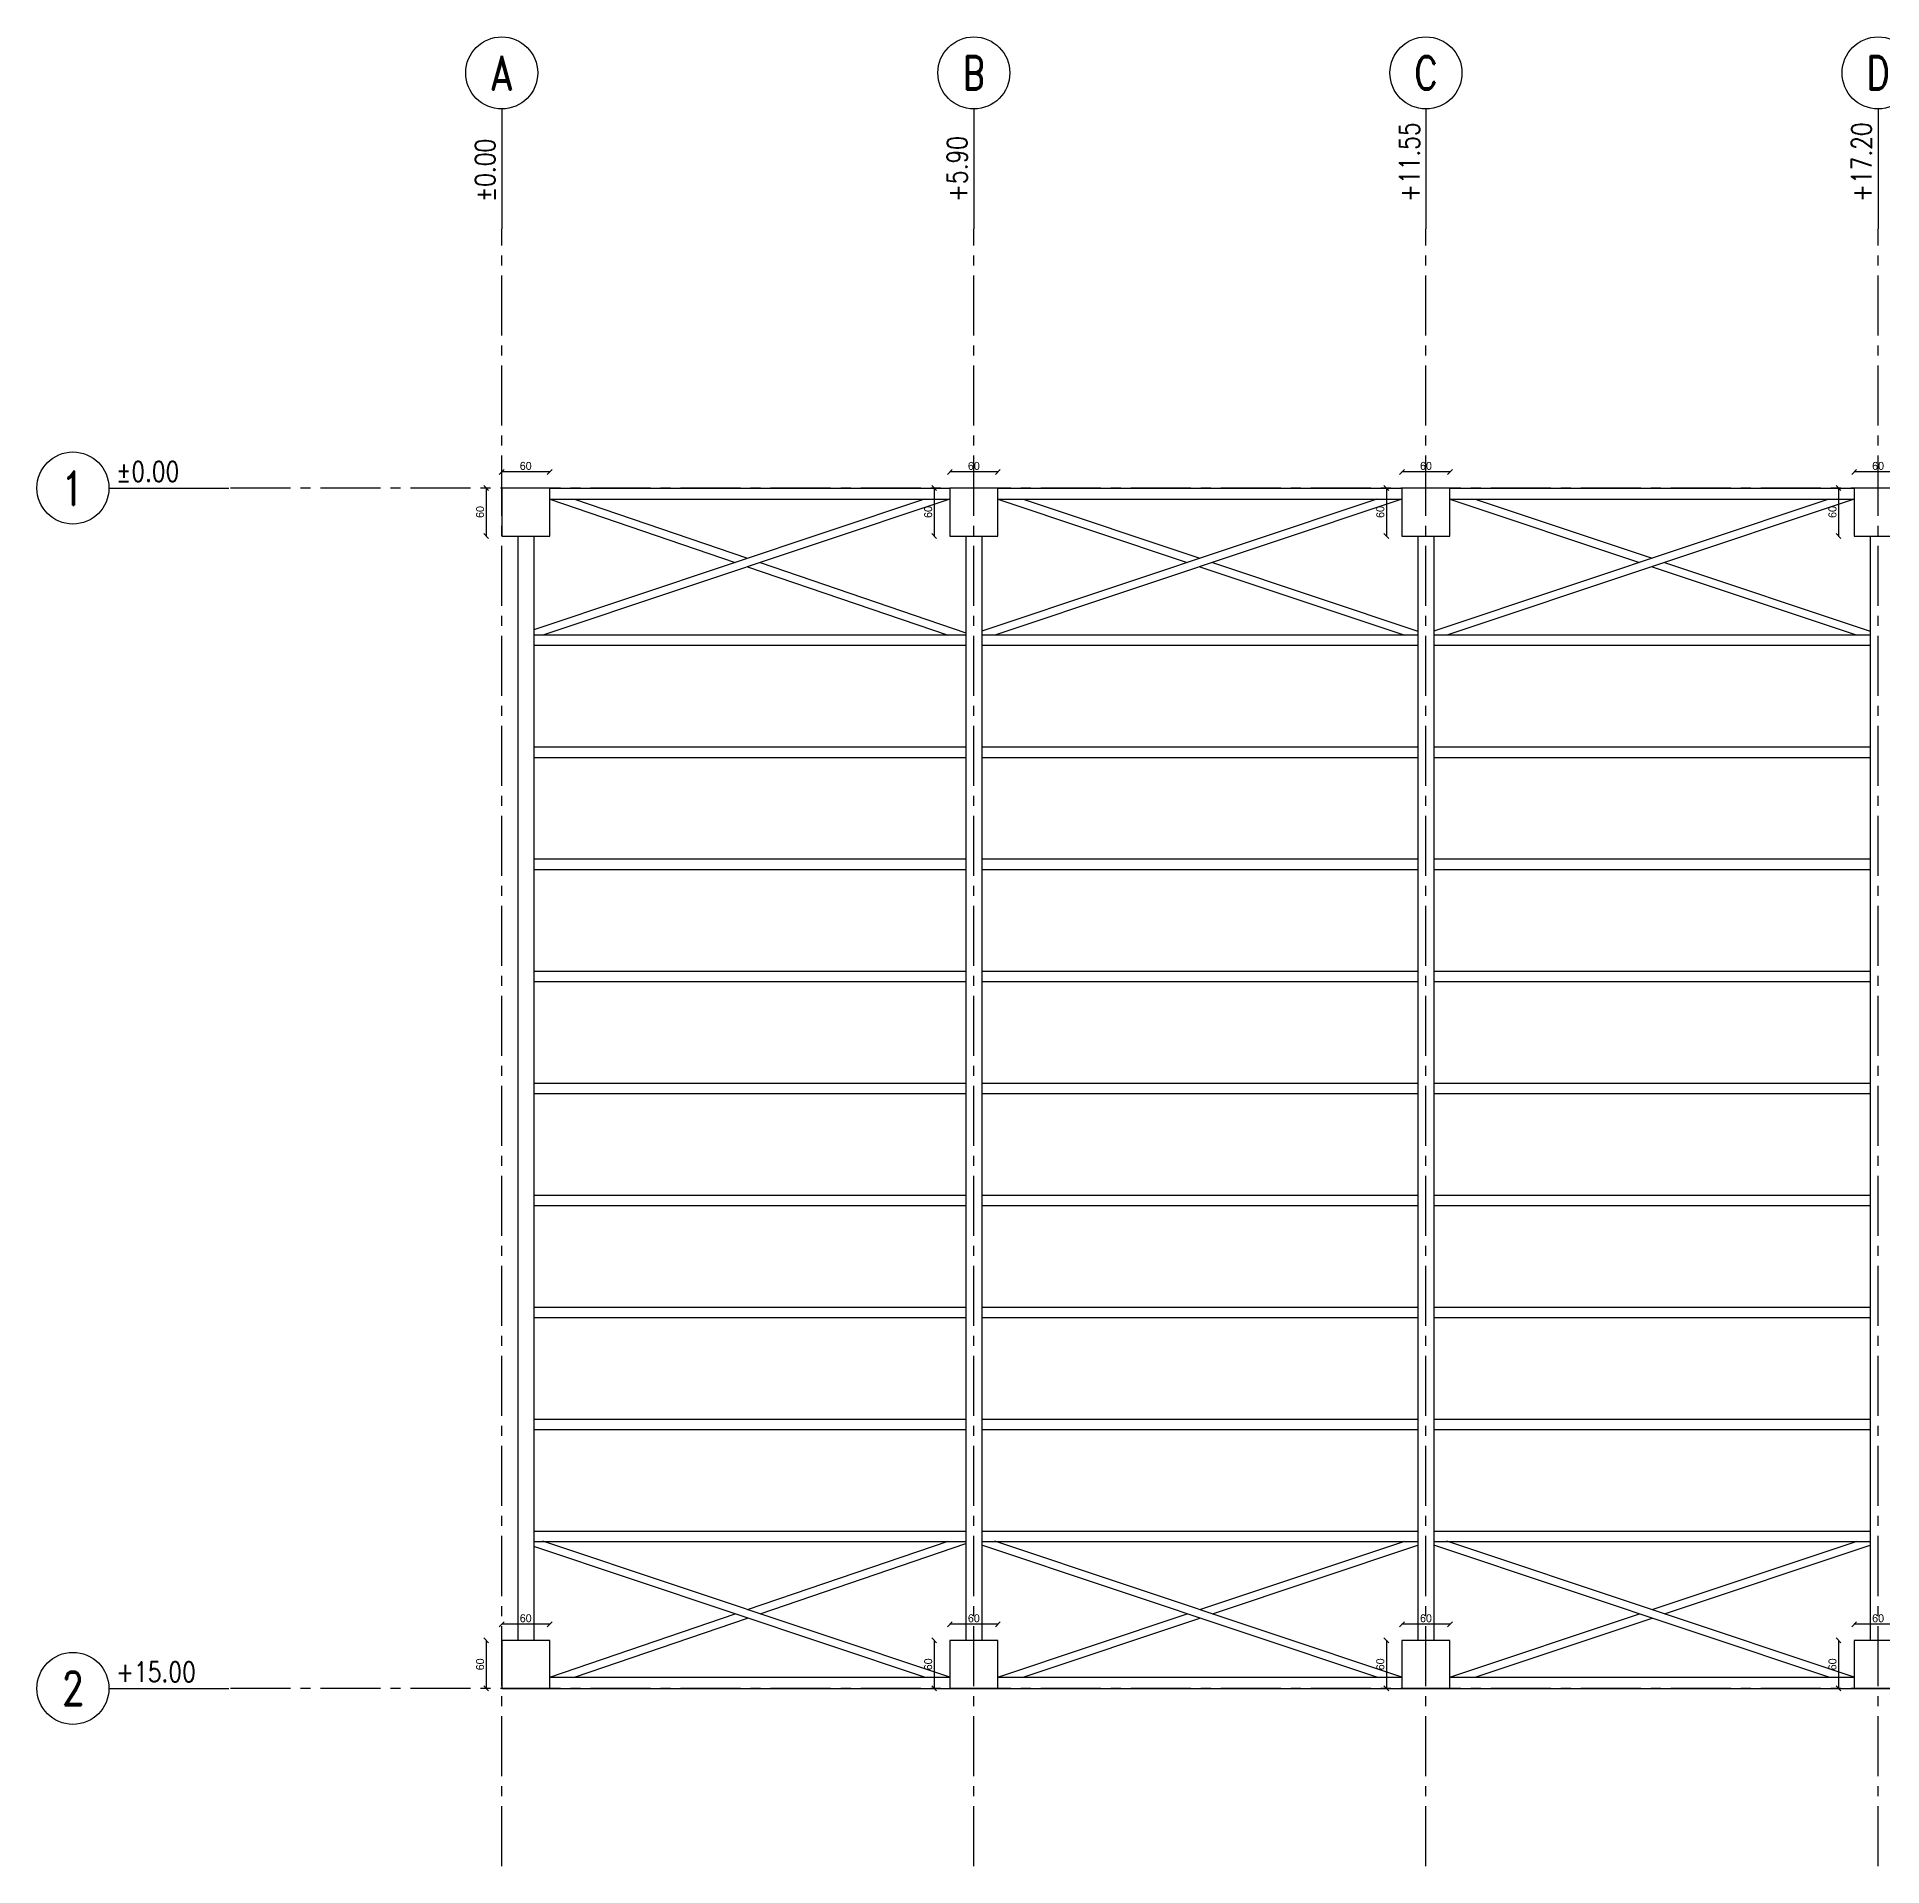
# Model space of a CAD drawing. Header units: metres. Extents: x -353217 to -351774, y -68080 to -67552.
# Drawn here: x -351823.71 to -351800.65, y -67882.94 to -67860.08 of the extents above; entities that cross this region are included whole.
import ezdxf
from ezdxf.enums import TextEntityAlignment as Align

# ---------------------------------------------------------------- set-up
doc = ezdxf.new("R2010")
doc.units = ezdxf.units.M
doc.header["$MEASUREMENT"] = 0
doc.header["$PDMODE"] = 2
doc.header["$PDSIZE"] = -0.6
doc.linetypes.add('CENTER2', pattern=[1.125, 0.75, -0.125, 0.125, -0.125])
for name, color, linetype in [('Str-Axes', 8, 'Continuous'), ('str-columns', 3, 'Continuous'), ('str-frame', 1, 'Continuous')]:
    doc.layers.add(name, color=color, linetype=linetype)
doc.styles.add('ROMAND', font='romand', dxfattribs={"width": 0.8})
doc.styles.add('ROMANS', font='romans', dxfattribs={"height": 0.4})
doc.dimstyles.new('structure', dxfattribs={"dimtxt": 0.1, "dimasz": 0.06, "dimexe": 0.18, "dimexo": 1, "dimgap": 0.025, "dimtad": 1, "dimdec": 1, "dimlfac": 100, "dimrnd": 0.5, "dimdsep": 46, "dimtxsty": 'Standard', "dimblk1": 'OBLIQUE', "dimblk2": 'OBLIQUE', "dimsah": 1, "dimcen": 0.009, "dimse1": 1, "dimse2": 1, "dimclrd": 4, "dimclre": 9, "dimclrt": 1, "dimadec": 0, "dimazin": 0, "dimtfac": 0.066667, "dimtdec": 1, "dimtix": 1, "dimtmove": 2, "dimatfit": 3, "dimldrblk": 'OBLIQUE', "dimfxl": 0.18, "dimtolj": 1, "dimarcsym": 0})

# ---------------------------------------------------------------- blocks, each defined once
blk = doc.blocks.new('Axis-buble-V')
at = {"color": 2}
blk.add_line((0, 0), (0, -15), dxfattribs=at)
blk.add_circle((0, 4.5), 4.5, dxfattribs=at)
at = {"color": 1, "style": 'ROMAND', "width": 0.8}
blk.add_attdef('A', text='', height=4.25, dxfattribs=at).set_placement((0, 4.5), align=Align.MIDDLE_CENTER)
at = {"color": 1, "style": 'ROMANS', "width": 0.8}
blk.add_attdef('%%P0.00', (-0.82, -11.62), '', height=2.5, rotation=90, dxfattribs=at)
blk = doc.blocks.new('Axis-buble-H')
at = {"color": 2}
blk.add_line((0, 0), (15, 0), dxfattribs=at)
blk.add_circle((-4.5, 0), 4.5, dxfattribs=at)
at = {"color": 1, "style": 'ROMANS', "width": 0.8}
blk.add_attdef('%%P0.00', (0.91, 0.81), '', height=2.5, dxfattribs=at)
at = {"color": 1, "style": 'ROMAND', "width": 0.8}
blk.add_attdef('A', text='', height=4.25, dxfattribs=at).set_placement((-4.5, 0), align=Align.MIDDLE_CENTER)
blk = doc.blocks.new('_Oblique')
at = {"color": 0, "linetype": 'ByBlock', "lineweight": -2}
blk.add_line((-0.5, -0.5), (0.5, 0.5), dxfattribs=at)
blk = doc.blocks.new('*D689')
at = {"layer": 'Defpoints', "color": 0, "transparency": 16777216}
for p in [(-351812.304, -67879.916), (-351812.304, -67880.116), (-351811.704, -67880.116)]:
    blk.add_point(p, dxfattribs=at)
at = {"layer": 'str-columns', "color": 4, "lineweight": -2, "transparency": 16777216}
blk.add_line((-351811.704, -67879.916), (-351812.304, -67879.916), dxfattribs=at)
at = {"layer": 'str-columns', "color": 4, "lineweight": -2, "transparency": 16777216, "xscale": 0.06, "yscale": 0.06, "zscale": 0.06, "rotation": 180}
blk.add_blockref('_Oblique', (-351812.304, -67879.916), dxfattribs=at)
at = {"layer": 'str-columns', "color": 4, "lineweight": -2, "transparency": 16777216, "xscale": 0.06, "yscale": 0.06, "zscale": 0.06}
blk.add_blockref('_Oblique', (-351811.704, -67879.916), dxfattribs=at)
at = {"layer": 'str-columns', "color": 1, "transparency": 16777216, "insert": (-351812.004, -67879.841), "char_height": 0.1, "attachment_point": 5}
blk.add_mtext('\\A1;60', dxfattribs=at)
blk = doc.blocks.new('*D690')
at = {"layer": 'Defpoints', "color": 0, "transparency": 16777216}
for p in [(-351812.304, -67880.116), (-351812.499, -67880.716), (-351812.304, -67880.716)]:
    blk.add_point(p, dxfattribs=at)
at = {"layer": 'str-columns', "color": 4, "lineweight": -2, "transparency": 16777216}
blk.add_line((-351812.499, -67880.116), (-351812.499, -67880.716), dxfattribs=at)
at = {"layer": 'str-columns', "color": 4, "lineweight": -2, "transparency": 16777216, "xscale": 0.06, "yscale": 0.06, "zscale": 0.06}
for p, rotation in [((-351812.499, -67880.116), 90), ((-351812.499, -67880.716), 270)]:
    blk.add_blockref('_Oblique', p, dxfattribs=dict(at, rotation=rotation))
at = {"layer": 'str-columns', "color": 1, "transparency": 16777216, "insert": (-351812.574, -67880.416), "char_height": 0.1, "attachment_point": 5, "rotation": 90}
blk.add_mtext('\\A1;60', dxfattribs=at)
blk = doc.blocks.new('*D659')
at = {"layer": 'Defpoints', "color": 0, "transparency": 16777216}
for p in [(-351806.654, -67879.916), (-351806.654, -67880.116), (-351806.054, -67880.116)]:
    blk.add_point(p, dxfattribs=at)
at = {"layer": 'str-columns', "color": 4, "lineweight": -2, "transparency": 16777216}
blk.add_line((-351806.054, -67879.916), (-351806.654, -67879.916), dxfattribs=at)
at = {"layer": 'str-columns', "color": 4, "lineweight": -2, "transparency": 16777216, "xscale": 0.06, "yscale": 0.06, "zscale": 0.06, "rotation": 180}
blk.add_blockref('_Oblique', (-351806.654, -67879.916), dxfattribs=at)
at = {"layer": 'str-columns', "color": 4, "lineweight": -2, "transparency": 16777216, "xscale": 0.06, "yscale": 0.06, "zscale": 0.06}
blk.add_blockref('_Oblique', (-351806.054, -67879.916), dxfattribs=at)
at = {"layer": 'str-columns', "color": 1, "transparency": 16777216, "insert": (-351806.354, -67879.841), "char_height": 0.1, "attachment_point": 5}
blk.add_mtext('\\A1;60', dxfattribs=at)
blk = doc.blocks.new('*D660')
at = {"layer": 'Defpoints', "color": 0, "transparency": 16777216}
for p in [(-351806.654, -67880.116), (-351806.849, -67880.716), (-351806.654, -67880.716)]:
    blk.add_point(p, dxfattribs=at)
at = {"layer": 'str-columns', "color": 4, "lineweight": -2, "transparency": 16777216}
blk.add_line((-351806.849, -67880.116), (-351806.849, -67880.716), dxfattribs=at)
at = {"layer": 'str-columns', "color": 4, "lineweight": -2, "transparency": 16777216, "xscale": 0.06, "yscale": 0.06, "zscale": 0.06}
for p, rotation in [((-351806.849, -67880.116), 90), ((-351806.849, -67880.716), 270)]:
    blk.add_blockref('_Oblique', p, dxfattribs=dict(at, rotation=rotation))
at = {"layer": 'str-columns', "color": 1, "transparency": 16777216, "insert": (-351806.924, -67880.416), "char_height": 0.1, "attachment_point": 5, "rotation": 90}
blk.add_mtext('\\A1;60', dxfattribs=at)
blk = doc.blocks.new('*D661')
at = {"layer": 'Defpoints', "color": 0, "transparency": 16777216}
for p in [(-351801.004, -67879.916), (-351801.004, -67880.116), (-351800.404, -67880.116)]:
    blk.add_point(p, dxfattribs=at)
at = {"layer": 'str-columns', "color": 4, "lineweight": -2, "transparency": 16777216}
blk.add_line((-351800.404, -67879.916), (-351801.004, -67879.916), dxfattribs=at)
at = {"layer": 'str-columns', "color": 4, "lineweight": -2, "transparency": 16777216, "xscale": 0.06, "yscale": 0.06, "zscale": 0.06, "rotation": 180}
blk.add_blockref('_Oblique', (-351801.004, -67879.916), dxfattribs=at)
at = {"layer": 'str-columns', "color": 4, "lineweight": -2, "transparency": 16777216, "xscale": 0.06, "yscale": 0.06, "zscale": 0.06}
blk.add_blockref('_Oblique', (-351800.404, -67879.916), dxfattribs=at)
at = {"layer": 'str-columns', "color": 1, "transparency": 16777216, "insert": (-351800.704, -67879.841), "char_height": 0.1, "attachment_point": 5}
blk.add_mtext('\\A1;60', dxfattribs=at)
blk = doc.blocks.new('*D662')
at = {"layer": 'Defpoints', "color": 0, "transparency": 16777216}
for p in [(-351801.004, -67880.116), (-351801.199, -67880.716), (-351801.004, -67880.716)]:
    blk.add_point(p, dxfattribs=at)
at = {"layer": 'str-columns', "color": 4, "lineweight": -2, "transparency": 16777216}
blk.add_line((-351801.199, -67880.116), (-351801.199, -67880.716), dxfattribs=at)
at = {"layer": 'str-columns', "color": 4, "lineweight": -2, "transparency": 16777216, "xscale": 0.06, "yscale": 0.06, "zscale": 0.06}
for p, rotation in [((-351801.199, -67880.116), 90), ((-351801.199, -67880.716), 270)]:
    blk.add_blockref('_Oblique', p, dxfattribs=dict(at, rotation=rotation))
at = {"layer": 'str-columns', "color": 1, "transparency": 16777216, "insert": (-351801.274, -67880.416), "char_height": 0.1, "attachment_point": 5, "rotation": 90}
blk.add_mtext('\\A1;60', dxfattribs=at)
blk = doc.blocks.new('*D671')
at = {"layer": 'Defpoints', "color": 0, "transparency": 16777216}
for p in [(-351817.904, -67879.916), (-351817.904, -67880.116), (-351817.304, -67880.116)]:
    blk.add_point(p, dxfattribs=at)
at = {"layer": 'str-columns', "color": 4, "lineweight": -2, "transparency": 16777216}
blk.add_line((-351817.304, -67879.916), (-351817.904, -67879.916), dxfattribs=at)
at = {"layer": 'str-columns', "color": 4, "lineweight": -2, "transparency": 16777216, "xscale": 0.06, "yscale": 0.06, "zscale": 0.06, "rotation": 180}
blk.add_blockref('_Oblique', (-351817.904, -67879.916), dxfattribs=at)
at = {"layer": 'str-columns', "color": 4, "lineweight": -2, "transparency": 16777216, "xscale": 0.06, "yscale": 0.06, "zscale": 0.06}
blk.add_blockref('_Oblique', (-351817.304, -67879.916), dxfattribs=at)
at = {"layer": 'str-columns', "color": 1, "transparency": 16777216, "insert": (-351817.604, -67879.841), "char_height": 0.1, "attachment_point": 5}
blk.add_mtext('\\A1;60', dxfattribs=at)
blk = doc.blocks.new('*D672')
at = {"layer": 'Defpoints', "color": 0, "transparency": 16777216}
for p in [(-351817.904, -67880.116), (-351818.099, -67880.716), (-351817.904, -67880.716)]:
    blk.add_point(p, dxfattribs=at)
at = {"layer": 'str-columns', "color": 4, "lineweight": -2, "transparency": 16777216}
blk.add_line((-351818.099, -67880.116), (-351818.099, -67880.716), dxfattribs=at)
at = {"layer": 'str-columns', "color": 4, "lineweight": -2, "transparency": 16777216, "xscale": 0.06, "yscale": 0.06, "zscale": 0.06}
for p, rotation in [((-351818.099, -67880.116), 90), ((-351818.099, -67880.716), 270)]:
    blk.add_blockref('_Oblique', p, dxfattribs=dict(at, rotation=rotation))
at = {"layer": 'str-columns', "color": 1, "transparency": 16777216, "insert": (-351818.174, -67880.416), "char_height": 0.1, "attachment_point": 5, "rotation": 90}
blk.add_mtext('\\A1;60', dxfattribs=at)
blk = doc.blocks.new('*D673')
at = {"layer": 'Defpoints', "color": 0, "transparency": 16777216}
for p in [(-351812.304, -67865.516), (-351812.304, -67865.716), (-351811.704, -67865.716)]:
    blk.add_point(p, dxfattribs=at)
at = {"layer": 'str-columns', "color": 4, "lineweight": -2, "transparency": 16777216}
blk.add_line((-351811.704, -67865.516), (-351812.304, -67865.516), dxfattribs=at)
at = {"layer": 'str-columns', "color": 4, "lineweight": -2, "transparency": 16777216, "xscale": 0.06, "yscale": 0.06, "zscale": 0.06, "rotation": 180}
blk.add_blockref('_Oblique', (-351812.304, -67865.516), dxfattribs=at)
at = {"layer": 'str-columns', "color": 4, "lineweight": -2, "transparency": 16777216, "xscale": 0.06, "yscale": 0.06, "zscale": 0.06}
blk.add_blockref('_Oblique', (-351811.704, -67865.516), dxfattribs=at)
at = {"layer": 'str-columns', "color": 1, "transparency": 16777216, "insert": (-351812.004, -67865.441), "char_height": 0.1, "attachment_point": 5}
blk.add_mtext('\\A1;60', dxfattribs=at)
blk = doc.blocks.new('*D674')
at = {"layer": 'Defpoints', "color": 0, "transparency": 16777216}
for p in [(-351812.304, -67865.716), (-351812.499, -67866.316), (-351812.304, -67866.316)]:
    blk.add_point(p, dxfattribs=at)
at = {"layer": 'str-columns', "color": 4, "lineweight": -2, "transparency": 16777216}
blk.add_line((-351812.499, -67865.716), (-351812.499, -67866.316), dxfattribs=at)
at = {"layer": 'str-columns', "color": 4, "lineweight": -2, "transparency": 16777216, "xscale": 0.06, "yscale": 0.06, "zscale": 0.06}
for p, rotation in [((-351812.499, -67865.716), 90), ((-351812.499, -67866.316), 270)]:
    blk.add_blockref('_Oblique', p, dxfattribs=dict(at, rotation=rotation))
at = {"layer": 'str-columns', "color": 1, "transparency": 16777216, "insert": (-351812.574, -67866.016), "char_height": 0.1, "attachment_point": 5, "rotation": 90}
blk.add_mtext('\\A1;60', dxfattribs=at)
blk = doc.blocks.new('*D675')
at = {"layer": 'Defpoints', "color": 0, "transparency": 16777216}
for p in [(-351806.654, -67865.516), (-351806.654, -67865.716), (-351806.054, -67865.716)]:
    blk.add_point(p, dxfattribs=at)
at = {"layer": 'str-columns', "color": 4, "lineweight": -2, "transparency": 16777216}
blk.add_line((-351806.054, -67865.516), (-351806.654, -67865.516), dxfattribs=at)
at = {"layer": 'str-columns', "color": 4, "lineweight": -2, "transparency": 16777216, "xscale": 0.06, "yscale": 0.06, "zscale": 0.06, "rotation": 180}
blk.add_blockref('_Oblique', (-351806.654, -67865.516), dxfattribs=at)
at = {"layer": 'str-columns', "color": 4, "lineweight": -2, "transparency": 16777216, "xscale": 0.06, "yscale": 0.06, "zscale": 0.06}
blk.add_blockref('_Oblique', (-351806.054, -67865.516), dxfattribs=at)
at = {"layer": 'str-columns', "color": 1, "transparency": 16777216, "insert": (-351806.354, -67865.441), "char_height": 0.1, "attachment_point": 5}
blk.add_mtext('\\A1;60', dxfattribs=at)
blk = doc.blocks.new('*D676')
at = {"layer": 'Defpoints', "color": 0, "transparency": 16777216}
for p in [(-351806.654, -67865.716), (-351806.849, -67866.316), (-351806.654, -67866.316)]:
    blk.add_point(p, dxfattribs=at)
at = {"layer": 'str-columns', "color": 4, "lineweight": -2, "transparency": 16777216}
blk.add_line((-351806.849, -67865.716), (-351806.849, -67866.316), dxfattribs=at)
at = {"layer": 'str-columns', "color": 4, "lineweight": -2, "transparency": 16777216, "xscale": 0.06, "yscale": 0.06, "zscale": 0.06}
for p, rotation in [((-351806.849, -67865.716), 90), ((-351806.849, -67866.316), 270)]:
    blk.add_blockref('_Oblique', p, dxfattribs=dict(at, rotation=rotation))
at = {"layer": 'str-columns', "color": 1, "transparency": 16777216, "insert": (-351806.924, -67866.016), "char_height": 0.1, "attachment_point": 5, "rotation": 90}
blk.add_mtext('\\A1;60', dxfattribs=at)
blk = doc.blocks.new('*D677')
at = {"layer": 'Defpoints', "color": 0, "transparency": 16777216}
for p in [(-351801.004, -67865.516), (-351801.004, -67865.716), (-351800.404, -67865.716)]:
    blk.add_point(p, dxfattribs=at)
at = {"layer": 'str-columns', "color": 4, "lineweight": -2, "transparency": 16777216}
blk.add_line((-351800.404, -67865.516), (-351801.004, -67865.516), dxfattribs=at)
at = {"layer": 'str-columns', "color": 4, "lineweight": -2, "transparency": 16777216, "xscale": 0.06, "yscale": 0.06, "zscale": 0.06, "rotation": 180}
blk.add_blockref('_Oblique', (-351801.004, -67865.516), dxfattribs=at)
at = {"layer": 'str-columns', "color": 4, "lineweight": -2, "transparency": 16777216, "xscale": 0.06, "yscale": 0.06, "zscale": 0.06}
blk.add_blockref('_Oblique', (-351800.404, -67865.516), dxfattribs=at)
at = {"layer": 'str-columns', "color": 1, "transparency": 16777216, "insert": (-351800.704, -67865.441), "char_height": 0.1, "attachment_point": 5}
blk.add_mtext('\\A1;60', dxfattribs=at)
blk = doc.blocks.new('*D678')
at = {"layer": 'Defpoints', "color": 0, "transparency": 16777216}
for p in [(-351801.004, -67865.716), (-351801.199, -67866.316), (-351801.004, -67866.316)]:
    blk.add_point(p, dxfattribs=at)
at = {"layer": 'str-columns', "color": 4, "lineweight": -2, "transparency": 16777216}
blk.add_line((-351801.199, -67865.716), (-351801.199, -67866.316), dxfattribs=at)
at = {"layer": 'str-columns', "color": 4, "lineweight": -2, "transparency": 16777216, "xscale": 0.06, "yscale": 0.06, "zscale": 0.06}
for p, rotation in [((-351801.199, -67865.716), 90), ((-351801.199, -67866.316), 270)]:
    blk.add_blockref('_Oblique', p, dxfattribs=dict(at, rotation=rotation))
at = {"layer": 'str-columns', "color": 1, "transparency": 16777216, "insert": (-351801.274, -67866.016), "char_height": 0.1, "attachment_point": 5, "rotation": 90}
blk.add_mtext('\\A1;60', dxfattribs=at)
blk = doc.blocks.new('*D683')
at = {"layer": 'Defpoints', "color": 0, "transparency": 16777216}
for p in [(-351817.904, -67865.516), (-351817.904, -67865.716), (-351817.304, -67865.716)]:
    blk.add_point(p, dxfattribs=at)
at = {"layer": 'str-columns', "color": 4, "lineweight": -2, "transparency": 16777216}
blk.add_line((-351817.304, -67865.516), (-351817.904, -67865.516), dxfattribs=at)
at = {"layer": 'str-columns', "color": 4, "lineweight": -2, "transparency": 16777216, "xscale": 0.06, "yscale": 0.06, "zscale": 0.06, "rotation": 180}
blk.add_blockref('_Oblique', (-351817.904, -67865.516), dxfattribs=at)
at = {"layer": 'str-columns', "color": 4, "lineweight": -2, "transparency": 16777216, "xscale": 0.06, "yscale": 0.06, "zscale": 0.06}
blk.add_blockref('_Oblique', (-351817.304, -67865.516), dxfattribs=at)
at = {"layer": 'str-columns', "color": 1, "transparency": 16777216, "insert": (-351817.604, -67865.441), "char_height": 0.1, "attachment_point": 5}
blk.add_mtext('\\A1;60', dxfattribs=at)
blk = doc.blocks.new('*D684')
at = {"layer": 'Defpoints', "color": 0, "transparency": 16777216}
for p in [(-351817.904, -67865.716), (-351818.099, -67866.316), (-351817.904, -67866.316)]:
    blk.add_point(p, dxfattribs=at)
at = {"layer": 'str-columns', "color": 4, "lineweight": -2, "transparency": 16777216}
blk.add_line((-351818.099, -67865.716), (-351818.099, -67866.316), dxfattribs=at)
at = {"layer": 'str-columns', "color": 4, "lineweight": -2, "transparency": 16777216, "xscale": 0.06, "yscale": 0.06, "zscale": 0.06}
for p, rotation in [((-351818.099, -67865.716), 90), ((-351818.099, -67866.316), 270)]:
    blk.add_blockref('_Oblique', p, dxfattribs=dict(at, rotation=rotation))
at = {"layer": 'str-columns', "color": 1, "transparency": 16777216, "insert": (-351818.174, -67866.016), "char_height": 0.1, "attachment_point": 5, "rotation": 90}
blk.add_mtext('\\A1;60', dxfattribs=at)

msp = doc.modelspace()

# ---------------------------------------------------------------- linework, layer by layer
at = {"layer": 'Str-Axes', "linetype": 'CENTER2'}
for p, q in [((-351817.9040834, -67882.9372075), (-351817.9040834, -67862.4793076)), ((-351812.0040834, -67882.9372075), (-351812.0040834, -67862.4793076)), ((-351806.3540834, -67882.9372075), (-351806.3540834, -67862.4793076)), ((-351800.7040834, -67882.9372075), (-351800.7040834, -67862.4793076)), ((-351774.4182115, -67865.7163974), (-351821.3123761, -67865.7163974)), ((-351774.4182115, -67880.7163974), (-351821.3123761, -67880.7163974))]:
    msp.add_line(p, q, dxfattribs=at)
at = {"layer": 'str-columns'}
for points in [[(-351817.9040834, -67866.3163974), (-351817.3040834, -67866.3163974), (-351817.3040834, -67865.7163974), (-351817.9040834, -67865.7163974)], [(-351812.3040834, -67866.3163974), (-351811.7040834, -67866.3163974), (-351811.7040834, -67865.7163974), (-351812.3040834, -67865.7163974)], [(-351806.6540834, -67866.3163974), (-351806.0540834, -67866.3163974), (-351806.0540834, -67865.7163974), (-351806.6540834, -67865.7163974)], [(-351801.0040834, -67866.3163974), (-351800.4040834, -67866.3163974), (-351800.4040834, -67865.7163974), (-351801.0040834, -67865.7163974)], [(-351817.9040834, -67880.7163974), (-351817.3040834, -67880.7163974), (-351817.3040834, -67880.1163974), (-351817.9040834, -67880.1163974)], [(-351812.3040834, -67880.7163974), (-351811.7040834, -67880.7163974), (-351811.7040834, -67880.1163974), (-351812.3040834, -67880.1163974)], [(-351806.6540834, -67880.7163974), (-351806.0540834, -67880.7163974), (-351806.0540834, -67880.1163974), (-351806.6540834, -67880.1163974)], [(-351801.0040834, -67880.7163974), (-351800.4040834, -67880.7163974), (-351800.4040834, -67880.1163974), (-351801.0040834, -67880.1163974)]]:
    msp.add_lwpolyline(points, close=True, dxfattribs=at)
at = {"layer": 'str-frame'}
for p, q in [((-351812.6196246, -67865.8563974), (-351817.5040834, -67867.4884882)), ((-351812.3040834, -67865.8563974), (-351817.3917782, -67867.5563974)), ((-351817.3040834, -67865.7163974), (-351812.3040834, -67865.7163974)), ((-351817.3040834, -67865.8563974), (-351812.3040834, -67865.8563974)), ((-351817.3040834, -67865.8563974), (-351814.986854, -67866.6473823)), ((-351816.9945312, -67865.8563974), (-351814.8304259, -67866.5951135)), ((-351806.9696246, -67865.8563974), (-351811.9040834, -67867.5051952)), ((-351806.6540834, -67865.8563974), (-351811.7417782, -67867.5563974)), ((-351811.7040834, -67865.7163974), (-351806.6540834, -67865.7163974)), ((-351811.7040834, -67865.8563974), (-351806.6540834, -67865.8563974)), ((-351811.7040834, -67865.8563974), (-351809.336854, -67866.6473823)), ((-351811.3885423, -67865.8563974), (-351809.1790834, -67866.5946649)), ((-351801.3196246, -67865.8563974), (-351806.2540834, -67867.5051952)), ((-351801.0040834, -67865.8563974), (-351806.0917782, -67867.5563974)), ((-351806.0540834, -67865.7163974), (-351801.0040834, -67865.7163974)), ((-351806.0540834, -67865.8563974), (-351801.0040834, -67865.8563974)), ((-351806.0540834, -67865.8563974), (-351803.686854, -67866.6473823)), ((-351805.7385423, -67865.8563974), (-351803.5290834, -67866.5946649)), ((-351817.7040834, -67866.3163974), (-351817.7040834, -67880.1163974)), ((-351817.5040834, -67866.3163974), (-351817.5040834, -67880.1163974)), ((-351812.1040834, -67866.3163974), (-351812.1040834, -67880.1163974)), ((-351811.9040834, -67866.3163974), (-351811.9040834, -67880.1163974)), ((-351806.4540834, -67866.3163974), (-351806.4540834, -67880.1163974)), ((-351806.2540834, -67866.3163974), (-351806.2540834, -67880.1163974)), ((-351800.8040834, -67866.3163974), (-351800.8040834, -67880.1163974)), ((-351814.8307674, -67866.7006624), (-351812.3238496, -67867.5563974)), ((-351814.6743393, -67866.6483936), (-351812.1040834, -67867.525749)), ((-351809.1790834, -67866.7000997), (-351806.6163887, -67867.5563974)), ((-351809.0213128, -67866.6473823), (-351806.4540834, -67867.5051952)), ((-351803.5290834, -67866.7000997), (-351800.9663887, -67867.5563974)), ((-351803.3713128, -67866.6473823), (-351800.8040834, -67867.5051952)), ((-351812.1040834, -67867.5563974), (-351817.5040834, -67867.5563974)), ((-351812.1040834, -67867.6863974), (-351817.5040834, -67867.6863974)), ((-351806.4540834, -67867.5563974), (-351811.9040834, -67867.5563974)), ((-351806.4540834, -67867.6863974), (-351811.9040834, -67867.6863974)), ((-351800.8040834, -67867.5563974), (-351806.2540834, -67867.5563974)), ((-351800.8040834, -67867.6863974), (-351806.2540834, -67867.6863974)), ((-351812.1040834, -67868.9563974), (-351817.5040834, -67868.9563974)), ((-351812.1040834, -67869.0863974), (-351817.5040834, -67869.0863974)), ((-351806.4540834, -67868.9563974), (-351811.9040834, -67868.9563974)), ((-351806.4540834, -67869.0863974), (-351811.9040834, -67869.0863974)), ((-351800.8040834, -67868.9563974), (-351806.2540834, -67868.9563974)), ((-351800.8040834, -67869.0863974), (-351806.2540834, -67869.0863974)), ((-351812.1040834, -67870.3563974), (-351817.5040834, -67870.3563974)), ((-351806.4540834, -67870.3563974), (-351811.9040834, -67870.3563974)), ((-351800.8040834, -67870.3563974), (-351806.2540834, -67870.3563974)), ((-351812.1040834, -67870.4863974), (-351817.5040834, -67870.4863974)), ((-351806.4540834, -67870.4863974), (-351811.9040834, -67870.4863974)), ((-351800.8040834, -67870.4863974), (-351806.2540834, -67870.4863974)), ((-351812.1040834, -67871.7563974), (-351817.5040834, -67871.7563974)), ((-351806.4540834, -67871.7563974), (-351811.9040834, -67871.7563974)), ((-351800.8040834, -67871.7563974), (-351806.2540834, -67871.7563974)), ((-351812.1040834, -67871.8863974), (-351817.5040834, -67871.8863974)), ((-351806.4540834, -67871.8863974), (-351811.9040834, -67871.8863974)), ((-351800.8040834, -67871.8863974), (-351806.2540834, -67871.8863974)), ((-351812.1040834, -67873.1563974), (-351817.5040834, -67873.1563974)), ((-351806.4540834, -67873.1563974), (-351811.9040834, -67873.1563974)), ((-351800.8040834, -67873.1563974), (-351806.2540834, -67873.1563974)), ((-351812.1040834, -67873.2863974), (-351817.5040834, -67873.2863974)), ((-351806.4540834, -67873.2863974), (-351811.9040834, -67873.2863974)), ((-351800.8040834, -67873.2863974), (-351806.2540834, -67873.2863974)), ((-351812.1040834, -67874.5563974), (-351817.5040834, -67874.5563974)), ((-351806.4540834, -67874.5563974), (-351811.9040834, -67874.5563974)), ((-351800.8040834, -67874.5563974), (-351806.2540834, -67874.5563974)), ((-351812.1040834, -67874.6863974), (-351817.5040834, -67874.6863974)), ((-351806.4540834, -67874.6863974), (-351811.9040834, -67874.6863974)), ((-351800.8040834, -67874.6863974), (-351806.2540834, -67874.6863974)), ((-351812.1040834, -67875.9563974), (-351817.5040834, -67875.9563974)), ((-351806.4540834, -67875.9563974), (-351811.9040834, -67875.9563974)), ((-351800.8040834, -67875.9563974), (-351806.2540834, -67875.9563974)), ((-351812.1040834, -67876.0863974), (-351817.5040834, -67876.0863974)), ((-351806.4540834, -67876.0863974), (-351811.9040834, -67876.0863974)), ((-351800.8040834, -67876.0863974), (-351806.2540834, -67876.0863974)), ((-351812.1040834, -67877.3563974), (-351817.5040834, -67877.3563974)), ((-351806.4540834, -67877.3563974), (-351811.9040834, -67877.3563974)), ((-351800.8040834, -67877.3563974), (-351806.2540834, -67877.3563974)), ((-351812.1040834, -67877.4863974), (-351817.5040834, -67877.4863974)), ((-351806.4540834, -67877.4863974), (-351811.9040834, -67877.4863974)), ((-351800.8040834, -67877.4863974), (-351806.2540834, -67877.4863974)), ((-351812.1040834, -67878.7563974), (-351817.5040834, -67878.7563974)), ((-351806.4540834, -67878.7563974), (-351811.9040834, -67878.7563974)), ((-351800.8040834, -67878.7563974), (-351806.2540834, -67878.7563974)), ((-351812.1040834, -67878.8863974), (-351817.5040834, -67878.8863974)), ((-351812.6196246, -67880.5763974), (-351817.5040834, -67878.9443065)), ((-351812.3040834, -67880.5763974), (-351817.3917782, -67878.8763974)), ((-351814.8307674, -67879.7321323), (-351812.3238496, -67878.8763974)), ((-351814.6743393, -67879.7844012), (-351812.1040834, -67878.9070458)), ((-351806.4540834, -67878.8863974), (-351811.9040834, -67878.8863974)), ((-351806.9696246, -67880.5763974), (-351811.9040834, -67878.9275996)), ((-351806.6540834, -67880.5763974), (-351811.7417782, -67878.8763974)), ((-351809.1790834, -67879.732695), (-351806.6163887, -67878.8763974)), ((-351809.0213128, -67879.7854124), (-351806.4540834, -67878.9275996)), ((-351800.8040834, -67878.8863974), (-351806.2540834, -67878.8863974)), ((-351801.3196246, -67880.5763974), (-351806.2540834, -67878.9275996)), ((-351801.0040834, -67880.5763974), (-351806.0917782, -67878.8763974)), ((-351803.5290834, -67879.732695), (-351800.9663887, -67878.8763974)), ((-351803.3713128, -67879.7854124), (-351800.8040834, -67878.9275996)), ((-351817.3040834, -67880.5763974), (-351814.986854, -67879.7854124)), ((-351816.9945312, -67880.5763974), (-351814.8304259, -67879.8376812)), ((-351811.7040834, -67880.5763974), (-351809.336854, -67879.7854124)), ((-351811.3885423, -67880.5763974), (-351809.1790834, -67879.8381298)), ((-351806.0540834, -67880.5763974), (-351803.686854, -67879.7854124)), ((-351805.7385423, -67880.5763974), (-351803.5290834, -67879.8381298)), ((-351817.3040834, -67880.5763974), (-351812.3040834, -67880.5763974)), ((-351811.7040834, -67880.5763974), (-351806.6540834, -67880.5763974)), ((-351806.0540834, -67880.5763974), (-351801.0040834, -67880.5763974)), ((-351817.3040834, -67880.7163974), (-351812.3040834, -67880.7163974)), ((-351811.7040834, -67880.7163974), (-351806.6540834, -67880.7163974)), ((-351806.0540834, -67880.7163974), (-351801.0040834, -67880.7163974))]:
    msp.add_line(p, q, dxfattribs=at)

# ---------------------------------------------------------------- block references
at = {"layer": 'Str-Axes', "linetype": 'Continuous', "ltscale": 5, "xscale": 0.1000000000000227, "yscale": 0.1000000000000227, "zscale": 0.1000000000000227}
for name, p, values in [('Axis-buble-V', (-351817.9040834, -67860.9793076), {'A': 'A', '%%P0.00': '%%P0.00'}), ('Axis-buble-V', (-351812.0040834, -67860.9793076), {'A': 'B', '%%P0.00': '+5.90'}), ('Axis-buble-V', (-351806.3540834, -67860.9793076), {'A': 'C', '%%P0.00': '+11.55'}), ('Axis-buble-V', (-351800.7040834, -67860.9793076), {'A': 'D', '%%P0.00': '+17.20'}), ('Axis-buble-H', (-351822.8123761, -67865.7163974), {'A': '1', '%%P0.00': '%%P0.00'}), ('Axis-buble-H', (-351822.8123761, -67880.7163974), {'A': '2', '%%P0.00': '+15.00'})]:
    msp.add_blockref(name, p, dxfattribs=at).add_auto_attribs(values)

# ---------------------------------------------------------------- dimensions: what is measured, and where the dimension line sits
at = {"layer": 'str-columns'}
for p1, p2, distance, picture, middle in [((-351817.3040834, -67865.7163974), (-351817.9040834, -67865.7163974), -0.1999267, '*D683', (-351817.6040834, -67865.4414706)), ((-351811.7040834, -67865.7163974), (-351812.3040834, -67865.7163974), -0.1999267, '*D673', (-351812.0040834, -67865.4414706)), ((-351806.0540834, -67865.7163974), (-351806.6540834, -67865.7163974), -0.1999267, '*D675', (-351806.3540834, -67865.4414706)), ((-351800.4040834, -67865.7163974), (-351801.0040834, -67865.7163974), -0.1999267, '*D677', (-351800.7040834, -67865.4414706)), ((-351817.9040834, -67865.7163974), (-351817.9040834, -67866.3163974), -0.1948673, '*D684', (-351818.1739508, -67866.0163974)), ((-351812.3040834, -67865.7163974), (-351812.3040834, -67866.3163974), -0.1948673, '*D674', (-351812.5739508, -67866.0163974)), ((-351806.6540834, -67865.7163974), (-351806.6540834, -67866.3163974), -0.1948673, '*D676', (-351806.9239508, -67866.0163974)), ((-351801.0040834, -67865.7163974), (-351801.0040834, -67866.3163974), -0.1948673, '*D678', (-351801.2739508, -67866.0163974)), ((-351817.3040834, -67880.1163974), (-351817.9040834, -67880.1163974), -0.1999267, '*D671', (-351817.6040834, -67879.8414706)), ((-351811.7040834, -67880.1163974), (-351812.3040834, -67880.1163974), -0.1999267, '*D689', (-351812.0040834, -67879.8414706)), ((-351806.0540834, -67880.1163974), (-351806.6540834, -67880.1163974), -0.1999267, '*D659', (-351806.3540834, -67879.8414706)), ((-351800.4040834, -67880.1163974), (-351801.0040834, -67880.1163974), -0.1999267, '*D661', (-351800.7040834, -67879.8414706)), ((-351817.9040834, -67880.1163974), (-351817.9040834, -67880.7163974), -0.1948673, '*D672', (-351818.1739508, -67880.4163974)), ((-351812.3040834, -67880.1163974), (-351812.3040834, -67880.7163974), -0.1948673, '*D690', (-351812.5739508, -67880.4163974)), ((-351806.6540834, -67880.1163974), (-351806.6540834, -67880.7163974), -0.1948673, '*D660', (-351806.9239508, -67880.4163974)), ((-351801.0040834, -67880.1163974), (-351801.0040834, -67880.7163974), -0.1948673, '*D662', (-351801.2739508, -67880.4163974))]:
    dim = msp.add_aligned_dim(p1=p1, p2=p2, distance=distance, dimstyle='structure', dxfattribs=at)
    dim.commit()
    dim.dimension.update_dxf_attribs({"geometry": picture, "text_midpoint": middle})

doc.saveas('drawing.dxf')
